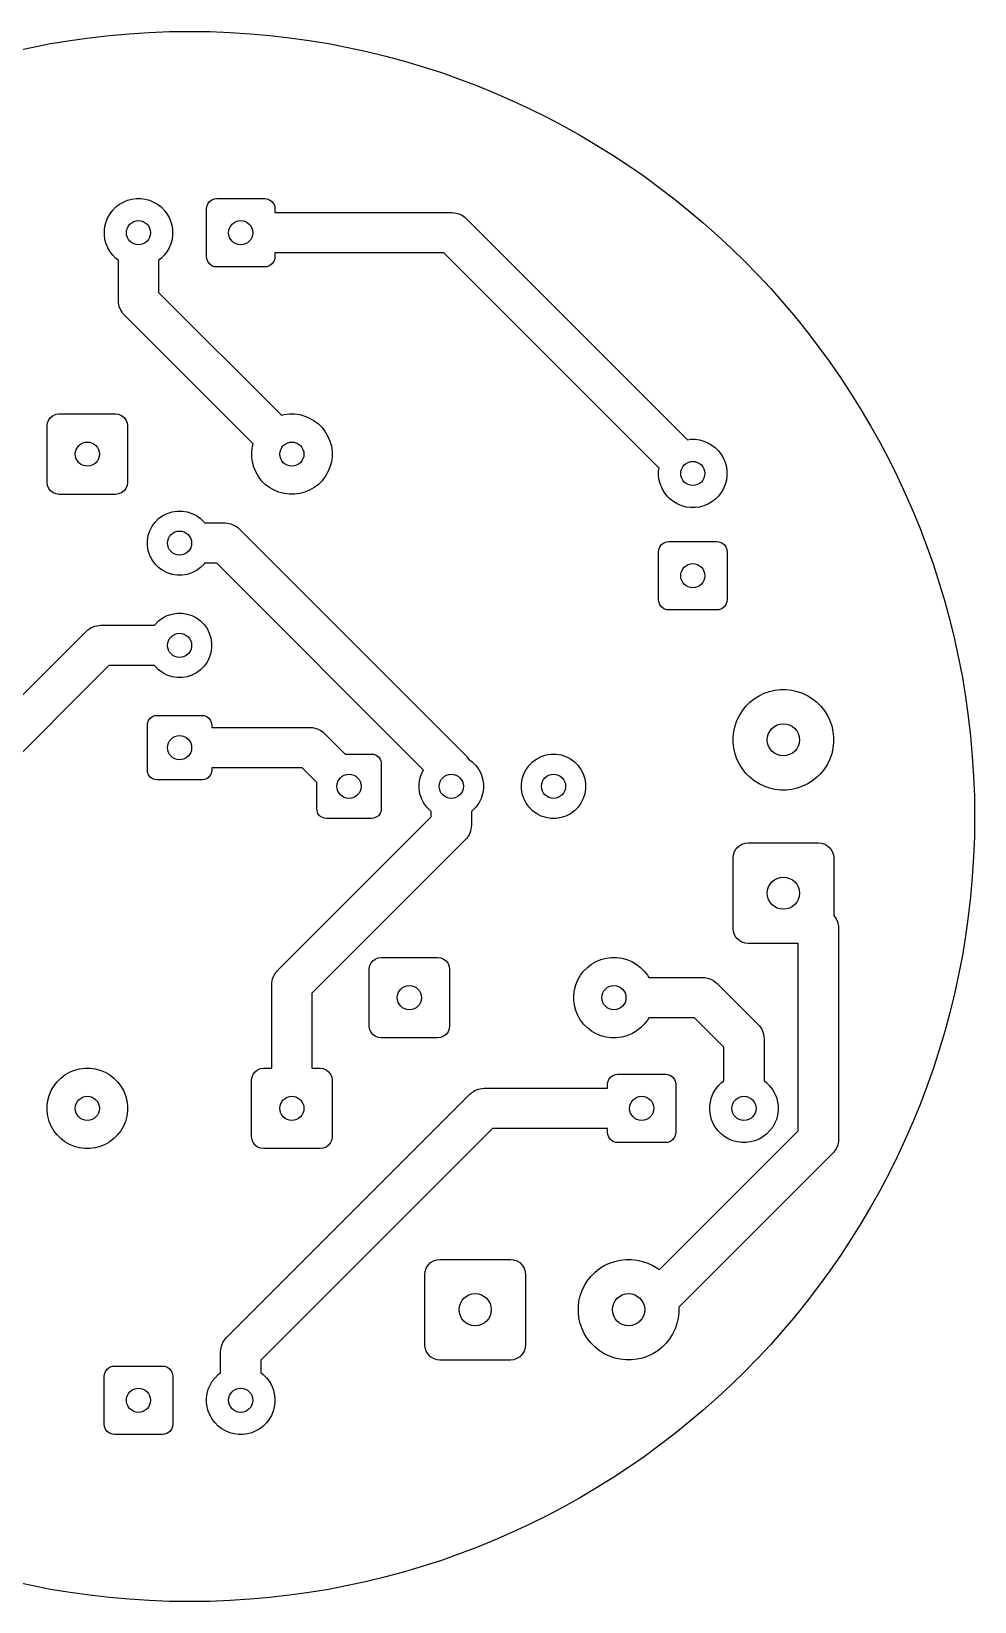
# Model space of a CAD drawing. Header units: millimetres. Extents: x -39 to 39, y -39 to 39.
# Drawn here: x -7.9 to 39, y -39 to 39 of the extents above; entities that cross this region are included whole.
import ezdxf

# ---------------------------------------------------------------- set-up
doc = ezdxf.new("R2010")
doc.units = ezdxf.units.MM
doc.layers.add('B.Cu', color=153, linetype='CONTINUOUS', true_color=0x4d7fc4)

msp = doc.modelspace()

# ---------------------------------------------------------------- linework, layer by layer
at = {"layer": 'B.Cu', "linetype": 'CONTINUOUS'}
for p, q in [((-3.484469, 30.413498), (-3.291891, 30.524684)), ((-3.291891, 30.524684), (-3.086447, 30.609781)), ((-3.086447, 30.609781), (-2.871654, 30.667335)), ((-2.871654, 30.667335), (-2.651185, 30.69636)), ((-2.651185, 30.69636), (-2.428815, 30.69636)), ((-2.428815, 30.69636), (-2.208346, 30.667335)), ((-2.208346, 30.667335), (-1.993553, 30.609781)), ((-1.993553, 30.609781), (-1.788109, 30.524684)), ((-1.788109, 30.524684), (-1.595531, 30.413498)), ((0.851655, 30.298408), (0.902384, 30.434417)), ((0.902384, 30.434417), (0.989376, 30.550624)), ((0.989376, 30.550624), (1.105583, 30.637616)), ((1.105583, 30.637616), (1.241592, 30.688345)), ((1.241592, 30.688345), (1.35, 30.7)), ((1.35, 30.7), (3.73, 30.7)), ((3.73, 30.7), (3.838408, 30.688345)), ((3.838408, 30.688345), (3.974417, 30.637616)), ((3.974417, 30.637616), (4.090624, 30.550624)), ((4.090624, 30.550624), (4.177616, 30.434417)), ((4.177616, 30.434417), (4.228345, 30.298408)), ((-4.149781, 29.546447), (-4.064684, 29.751891)), ((-4.064684, 29.751891), (-3.953498, 29.944469)), ((-3.953498, 29.944469), (-3.818128, 30.120888)), ((-3.818128, 30.120888), (-3.660888, 30.278128)), ((-3.660888, 30.278128), (-3.484469, 30.413498)), ((-1.595531, 30.413498), (-1.419112, 30.278128)), ((-1.419112, 30.278128), (-1.261872, 30.120888)), ((-1.261872, 30.120888), (-1.126502, 29.944469)), ((-1.126502, 29.944469), (-1.015316, 29.751891)), ((-1.015316, 29.751891), (-0.930219, 29.546447)), ((0.84, 30.19), (0.851655, 30.298408)), ((0.84, 27.81), (0.84, 30.19)), ((4.228345, 30.298408), (4.24, 30.19)), ((4.24, 30.19), (4.24, 30)), ((4.24, 30), (13.04, 30)), ((13.04, 30), (13.138017, 29.995185)), ((13.138017, 29.995185), (13.330285, 29.95694)), ((13.330285, 29.95694), (13.511397, 29.881921)), ((13.511397, 29.881921), (13.558012, 29.850774)), ((13.558012, 29.850774), (13.674394, 29.773011)), ((13.674394, 29.773011), (13.747107, 29.707107)), ((13.747107, 29.707107), (24.737742, 18.716472)), ((-4.23636, 29.111185), (-4.207335, 29.331654)), ((-4.23636, 28.888815), (-4.23636, 29.111185)), ((-4.207335, 28.668346), (-4.23636, 28.888815)), ((-4.207335, 29.331654), (-4.149781, 29.546447)), ((-0.930219, 29.546447), (-0.872665, 29.331654)), ((-0.872665, 29.331654), (-0.84364, 29.111185)), ((-0.84364, 28.888815), (-0.872665, 28.668346)), ((-0.84364, 29.111185), (-0.84364, 28.888815)), ((-4.149781, 28.453553), (-4.207335, 28.668346)), ((-4.064684, 28.248109), (-4.149781, 28.453553)), ((-3.953498, 28.055531), (-4.064684, 28.248109)), ((-1.015316, 28.248109), (-1.126502, 28.055531)), ((-0.930219, 28.453553), (-1.015316, 28.248109)), ((-0.872665, 28.668346), (-0.930219, 28.453553)), ((-3.818128, 27.879112), (-3.953498, 28.055531)), ((-3.660888, 27.721872), (-3.818128, 27.879112)), ((-3.54, 27.629113), (-3.660888, 27.721872)), ((-3.54, 25.62), (-3.54, 27.629113)), ((-1.419112, 27.721872), (-1.54, 27.629113)), ((-1.54, 27.629113), (-1.54, 26.034214)), ((-1.261872, 27.879112), (-1.419112, 27.721872)), ((-1.126502, 28.055531), (-1.261872, 27.879112)), ((0.851655, 27.701592), (0.84, 27.81)), ((0.902384, 27.565583), (0.851655, 27.701592)), ((0.989376, 27.449376), (0.902384, 27.565583)), ((1.105583, 27.362384), (0.989376, 27.449376)), ((1.241592, 27.311655), (1.105583, 27.362384)), ((1.35, 27.3), (1.241592, 27.311655)), ((3.838408, 27.311655), (3.73, 27.3)), ((3.974417, 27.362384), (3.838408, 27.311655)), ((4.090624, 27.449376), (3.974417, 27.362384)), ((4.177616, 27.565583), (4.090624, 27.449376)), ((4.228345, 27.701592), (4.177616, 27.565583)), ((4.24, 27.81), (4.228345, 27.701592)), ((12.625786, 28), (4.24, 28)), ((4.24, 28), (4.24, 27.81)), ((23.323528, 17.302258), (12.625786, 28)), ((3.73, 27.3), (1.35, 27.3)), ((-1.54, 26.034214), (4.565858, 19.928356)), ((-3.535185, 25.521983), (-3.54, 25.62)), ((-3.49694, 25.329715), (-3.535185, 25.521983)), ((-3.421921, 25.148603), (-3.49694, 25.329715)), ((-3.390774, 25.101988), (-3.421921, 25.148603)), ((-3.313011, 24.985606), (-3.390774, 25.101988)), ((-3.247107, 24.912893), (-3.313011, 24.985606)), ((3.151644, 18.514142), (-3.247107, 24.912893)), ((-7.08, 19.4), (-7.059555, 19.555291)), ((-7.059555, 19.555291), (-6.999615, 19.7)), ((-6.999615, 19.7), (-6.904264, 19.824264)), ((-6.904264, 19.824264), (-6.78, 19.919615)), ((-6.78, 19.919615), (-6.635291, 19.979555)), ((-6.635291, 19.979555), (-6.48, 20)), ((-6.48, 20), (-3.68, 20)), ((-3.68, 20), (-3.524709, 19.979555)), ((-3.524709, 19.979555), (-3.38, 19.919615)), ((-3.38, 19.919615), (-3.255736, 19.824264)), ((-3.255736, 19.824264), (-3.160385, 19.7)), ((-3.160385, 19.7), (-3.100445, 19.555291)), ((-3.100445, 19.555291), (-3.08, 19.4)), ((4.565858, 19.928356), (4.689819, 19.961571)), ((4.689819, 19.961571), (4.949194, 19.995718)), ((4.949194, 19.995718), (5.210806, 19.995718)), ((5.210806, 19.995718), (5.470181, 19.961571)), ((5.470181, 19.961571), (5.722879, 19.89386)), ((5.722879, 19.89386), (5.964577, 19.793745)), ((5.964577, 19.793745), (6.19114, 19.662939)), ((6.19114, 19.662939), (6.398692, 19.50368)), ((6.398692, 19.50368), (6.58368, 19.318692)), ((-7.08, 16.6), (-7.08, 19.4)), ((-3.08, 19.4), (-3.08, 16.6)), ((6.58368, 19.318692), (6.742939, 19.11114)), ((6.742939, 19.11114), (6.873745, 18.884577)), ((6.873745, 18.884577), (6.97386, 18.642879)), ((24.737742, 18.716472), (24.888815, 18.73636)), ((24.888815, 18.73636), (25.111185, 18.73636)), ((25.111185, 18.73636), (25.331654, 18.707335)), ((3.084282, 18.130806), (3.118429, 18.390181)), ((3.084282, 17.869194), (3.084282, 18.130806)), ((3.118429, 18.390181), (3.151644, 18.514142)), ((6.97386, 18.642879), (7.041571, 18.390181)), ((7.041571, 18.390181), (7.075718, 18.130806)), ((7.075718, 18.130806), (7.075718, 17.869194)), ((25.331654, 18.707335), (25.546447, 18.649781)), ((25.546447, 18.649781), (25.751891, 18.564684)), ((25.751891, 18.564684), (25.944469, 18.453498)), ((25.944469, 18.453498), (26.120888, 18.318128)), ((26.120888, 18.318128), (26.278128, 18.160888)), ((26.278128, 18.160888), (26.413498, 17.984469)), ((26.413498, 17.984469), (26.524684, 17.791891)), ((3.118429, 17.609819), (3.084282, 17.869194)), ((3.18614, 17.357121), (3.118429, 17.609819)), ((3.286255, 17.115423), (3.18614, 17.357121)), ((6.97386, 17.357121), (6.873745, 17.115423)), ((7.041571, 17.609819), (6.97386, 17.357121)), ((7.075718, 17.869194), (7.041571, 17.609819)), ((23.30364, 17.151185), (23.323528, 17.302258)), ((26.524684, 17.791891), (26.609781, 17.586447)), ((26.609781, 17.586447), (26.667335, 17.371654)), ((26.667335, 17.371654), (26.69636, 17.151185)), ((-7.059555, 16.444709), (-7.08, 16.6)), ((-6.999615, 16.3), (-7.059555, 16.444709)), ((-3.100445, 16.444709), (-3.160385, 16.3)), ((-3.08, 16.6), (-3.100445, 16.444709)), ((3.417061, 16.88886), (3.286255, 17.115423)), ((3.57632, 16.681308), (3.417061, 16.88886)), ((3.761308, 16.49632), (3.57632, 16.681308)), ((3.96886, 16.337061), (3.761308, 16.49632)), ((6.398692, 16.49632), (6.19114, 16.337061)), ((6.58368, 16.681308), (6.398692, 16.49632)), ((6.742939, 16.88886), (6.58368, 16.681308)), ((6.873745, 17.115423), (6.742939, 16.88886)), ((23.30364, 16.928815), (23.30364, 17.151185)), ((23.332665, 16.708346), (23.30364, 16.928815)), ((23.390219, 16.493553), (23.332665, 16.708346)), ((23.475316, 16.288109), (23.390219, 16.493553)), ((26.609781, 16.493553), (26.524684, 16.288109)), ((26.667335, 16.708346), (26.609781, 16.493553)), ((26.69636, 16.928815), (26.667335, 16.708346)), ((26.69636, 17.151185), (26.69636, 16.928815)), ((-6.904264, 16.175736), (-6.999615, 16.3)), ((-6.78, 16.080385), (-6.904264, 16.175736)), ((-6.635291, 16.020445), (-6.78, 16.080385)), ((-6.48, 16), (-6.635291, 16.020445)), ((-3.68, 16), (-6.48, 16)), ((-3.524709, 16.020445), (-3.68, 16)), ((-3.38, 16.080385), (-3.524709, 16.020445)), ((-3.255736, 16.175736), (-3.38, 16.080385)), ((-3.160385, 16.3), (-3.255736, 16.175736)), ((4.195423, 16.206255), (3.96886, 16.337061)), ((4.437121, 16.10614), (4.195423, 16.206255)), ((4.689819, 16.038429), (4.437121, 16.10614)), ((4.949194, 16.004282), (4.689819, 16.038429)), ((5.210806, 16.004282), (4.949194, 16.004282)), ((5.470181, 16.038429), (5.210806, 16.004282)), ((5.722879, 16.10614), (5.470181, 16.038429)), ((5.964577, 16.206255), (5.722879, 16.10614)), ((6.19114, 16.337061), (5.964577, 16.206255)), ((23.586502, 16.095531), (23.475316, 16.288109)), ((23.721872, 15.919112), (23.586502, 16.095531)), ((23.879112, 15.761872), (23.721872, 15.919112)), ((24.055531, 15.626502), (23.879112, 15.761872)), ((24.248109, 15.515316), (24.055531, 15.626502)), ((25.944469, 15.626502), (25.751891, 15.515316)), ((26.120888, 15.761872), (25.944469, 15.626502)), ((26.278128, 15.919112), (26.120888, 15.761872)), ((26.413498, 16.095531), (26.278128, 15.919112)), ((26.524684, 16.288109), (26.413498, 16.095531)), ((-1.539117, 14.79665), (-1.335998, 14.944224)), ((-1.335998, 14.944224), (-1.112293, 15.058207)), ((-1.112293, 15.058207), (-0.873513, 15.135792)), ((-0.873513, 15.135792), (-0.625535, 15.175068)), ((-0.625535, 15.175068), (-0.374465, 15.175068)), ((-0.374465, 15.175068), (-0.126487, 15.135792)), ((-0.126487, 15.135792), (0.112293, 15.058207)), ((0.112293, 15.058207), (0.335998, 14.944224)), ((0.335998, 14.944224), (0.539117, 14.79665)), ((24.453553, 15.430219), (24.248109, 15.515316)), ((24.668346, 15.372665), (24.453553, 15.430219)), ((24.888815, 15.34364), (24.668346, 15.372665)), ((25.111185, 15.34364), (24.888815, 15.34364)), ((25.331654, 15.372665), (25.111185, 15.34364)), ((25.546447, 15.430219), (25.331654, 15.372665)), ((25.751891, 15.515316), (25.546447, 15.430219)), ((-2.055792, 13.953513), (-1.978207, 14.192293)), ((-1.978207, 14.192293), (-1.864224, 14.415998)), ((-1.864224, 14.415998), (-1.71665, 14.619117)), ((-1.71665, 14.619117), (-1.539117, 14.79665)), ((0.539117, 14.79665), (0.71665, 14.619117)), ((0.71665, 14.619117), (0.74507, 14.58)), ((0.74507, 14.58), (1.762741, 14.58)), ((1.762741, 14.58), (1.860758, 14.575185)), ((1.860758, 14.575185), (2.053026, 14.53694)), ((2.053026, 14.53694), (2.234138, 14.461921)), ((2.234138, 14.461921), (2.280753, 14.430774)), ((2.280753, 14.430774), (2.397135, 14.353011)), ((2.397135, 14.353011), (2.469848, 14.287107)), ((2.469848, 14.287107), (13.707107, 3.049848)), ((-2.095068, 13.705535), (-2.055792, 13.953513)), ((-2.095068, 13.454465), (-2.095068, 13.705535)), ((-2.055792, 13.206487), (-2.095068, 13.454465)), ((23.311655, 13.258408), (23.362384, 13.394417)), ((23.362384, 13.394417), (23.449376, 13.510624)), ((23.449376, 13.510624), (23.565583, 13.597616)), ((23.565583, 13.597616), (23.701592, 13.648345)), ((23.701592, 13.648345), (23.81, 13.66)), ((23.81, 13.66), (26.19, 13.66)), ((26.19, 13.66), (26.298408, 13.648345)), ((26.298408, 13.648345), (26.434417, 13.597616)), ((26.434417, 13.597616), (26.550624, 13.510624)), ((26.550624, 13.510624), (26.637616, 13.394417)), ((26.637616, 13.394417), (26.688345, 13.258408)), ((-1.978207, 12.967707), (-2.055792, 13.206487)), ((-1.864224, 12.744002), (-1.978207, 12.967707)), ((-1.71665, 12.540883), (-1.864224, 12.744002)), ((-1.539117, 12.36335), (-1.71665, 12.540883)), ((0.71665, 12.540883), (0.539117, 12.36335)), ((0.74507, 12.58), (0.71665, 12.540883)), ((1.348527, 12.58), (0.74507, 12.58)), ((11.621178, 2.307349), (1.348527, 12.58)), ((23.3, 13.15), (23.311655, 13.258408)), ((23.3, 10.77), (23.3, 13.15)), ((26.688345, 13.258408), (26.7, 13.15)), ((26.7, 13.15), (26.7, 10.77)), ((-1.335998, 12.215776), (-1.539117, 12.36335)), ((-1.112293, 12.101793), (-1.335998, 12.215776)), ((-0.873513, 12.024208), (-1.112293, 12.101793)), ((-0.625535, 11.984932), (-0.873513, 12.024208)), ((-0.374465, 11.984932), (-0.625535, 11.984932)), ((-0.126487, 12.024208), (-0.374465, 11.984932)), ((0.112293, 12.101793), (-0.126487, 12.024208)), ((0.335998, 12.215776), (0.112293, 12.101793)), ((0.539117, 12.36335), (0.335998, 12.215776)), ((23.311655, 10.661592), (23.3, 10.77)), ((23.362384, 10.525583), (23.311655, 10.661592)), ((23.449376, 10.409376), (23.362384, 10.525583)), ((23.565583, 10.322384), (23.449376, 10.409376)), ((23.701592, 10.271655), (23.565583, 10.322384)), ((23.81, 10.26), (23.701592, 10.271655)), ((26.19, 10.26), (23.81, 10.26)), ((26.298408, 10.271655), (26.19, 10.26)), ((26.434417, 10.322384), (26.298408, 10.271655)), ((26.550624, 10.409376), (26.434417, 10.322384)), ((26.637616, 10.525583), (26.550624, 10.409376)), ((26.688345, 10.661592), (26.637616, 10.525583)), ((26.7, 10.77), (26.688345, 10.661592)), ((-4.960125, 9.335998), (-4.891397, 9.381921)), ((-4.891397, 9.381921), (-4.710285, 9.45694)), ((-4.710285, 9.45694), (-4.518017, 9.495185)), ((-4.518017, 9.495185), (-4.42, 9.5)), ((-4.42, 9.5), (-1.74507, 9.5)), ((-1.74507, 9.5), (-1.71665, 9.539117)), ((-1.71665, 9.539117), (-1.539117, 9.71665)), ((-1.539117, 9.71665), (-1.335998, 9.864224)), ((-1.335998, 9.864224), (-1.112293, 9.978207)), ((-1.112293, 9.978207), (-0.873513, 10.055792)), ((-0.873513, 10.055792), (-0.625535, 10.095068)), ((-0.625535, 10.095068), (-0.374465, 10.095068)), ((-0.374465, 10.095068), (-0.126487, 10.055792)), ((-0.126487, 10.055792), (0.112293, 9.978207)), ((0.112293, 9.978207), (0.335998, 9.864224)), ((0.335998, 9.864224), (0.539117, 9.71665)), ((0.539117, 9.71665), (0.71665, 9.539117)), ((0.71665, 9.539117), (0.864224, 9.335998)), ((-11.92, 2.414214), (-5.127107, 9.207107)), ((-5.127107, 9.207107), (-5.054394, 9.27301)), ((-5.054394, 9.27301), (-4.960125, 9.335998)), ((0.864224, 9.335998), (0.978207, 9.112293)), ((0.978207, 9.112293), (1.055792, 8.873513)), ((1.055792, 8.873513), (1.095068, 8.625535)), ((1.095068, 8.625535), (1.095068, 8.374465)), ((0.978207, 7.887707), (0.864224, 7.664002)), ((1.055792, 8.126487), (0.978207, 7.887707)), ((1.095068, 8.374465), (1.055792, 8.126487)), ((-4.005786, 7.5), (-10.991645, 0.514142)), ((-1.74507, 7.5), (-4.005786, 7.5)), ((-1.71665, 7.460883), (-1.74507, 7.5)), ((-1.539117, 7.28335), (-1.71665, 7.460883)), ((-1.335998, 7.135776), (-1.539117, 7.28335)), ((-1.112293, 7.021793), (-1.335998, 7.135776)), ((-0.873513, 6.944208), (-1.112293, 7.021793)), ((0.112293, 7.021793), (-0.126487, 6.944208)), ((0.335998, 7.135776), (0.112293, 7.021793)), ((0.539117, 7.28335), (0.335998, 7.135776)), ((0.71665, 7.460883), (0.539117, 7.28335)), ((0.864224, 7.664002), (0.71665, 7.460883)), ((-0.625535, 6.904932), (-0.873513, 6.944208)), ((-0.374465, 6.904932), (-0.625535, 6.904932)), ((-0.126487, 6.944208), (-0.374465, 6.904932)), ((28.807911, 6.212293), (29.081234, 6.274678)), ((29.081234, 6.274678), (29.359824, 6.306067)), ((29.359824, 6.306067), (29.640176, 6.306067)), ((29.640176, 6.306067), (29.918766, 6.274678)), ((29.918766, 6.274678), (30.192089, 6.212293)), ((27.461098, 5.256678), (27.635895, 5.475866)), ((27.635895, 5.475866), (27.834134, 5.674105)), ((27.834134, 5.674105), (28.053322, 5.848902)), ((28.053322, 5.848902), (28.290703, 5.998059)), ((28.290703, 5.998059), (28.543291, 6.119699)), ((28.543291, 6.119699), (28.807911, 6.212293)), ((30.192089, 6.212293), (30.456709, 6.119699)), ((30.456709, 6.119699), (30.709297, 5.998059)), ((30.709297, 5.998059), (30.946678, 5.848902)), ((30.946678, 5.848902), (31.165866, 5.674105)), ((31.165866, 5.674105), (31.364105, 5.475866)), ((31.364105, 5.475866), (31.538902, 5.256678)), ((-2.08903, 4.642031), (-2.041286, 4.77004)), ((-2.041286, 4.77004), (-1.959411, 4.879411)), ((-1.959411, 4.879411), (-1.85004, 4.961286)), ((-1.85004, 4.961286), (-1.722031, 5.00903)), ((-1.722031, 5.00903), (-1.62, 5.02)), ((-1.62, 5.02), (0.62, 5.02)), ((0.62, 5.02), (0.722031, 5.00903)), ((0.722031, 5.00903), (0.85004, 4.961286)), ((0.85004, 4.961286), (0.959411, 4.879411)), ((0.959411, 4.879411), (1.041286, 4.77004)), ((1.041286, 4.77004), (1.08903, 4.642031)), ((27.097707, 4.502089), (27.190301, 4.766709)), ((27.190301, 4.766709), (27.311941, 5.019297)), ((27.311941, 5.019297), (27.461098, 5.256678)), ((31.538902, 5.256678), (31.688059, 5.019297)), ((31.688059, 5.019297), (31.809699, 4.766709)), ((31.809699, 4.766709), (31.902293, 4.502089)), ((-2.1, 4.54), (-2.08903, 4.642031)), ((-2.1, 2.3), (-2.1, 4.54)), ((1.08903, 4.642031), (1.1, 4.54)), ((1.1, 4.54), (1.1, 4.42)), ((1.1, 4.42), (6, 4.42)), ((6, 4.42), (6.098017, 4.415185)), ((6.098017, 4.415185), (6.290285, 4.37694)), ((6.290285, 4.37694), (6.471397, 4.301921)), ((6.471397, 4.301921), (6.518012, 4.270774)), ((6.518012, 4.270774), (6.634394, 4.193011)), ((6.634394, 4.193011), (6.707107, 4.127107)), ((6.707107, 4.127107), (7.734214, 3.1)), ((27.003933, 3.950176), (27.035322, 4.228766)), ((27.003933, 3.669824), (27.003933, 3.950176)), ((27.035322, 4.228766), (27.097707, 4.502089)), ((31.902293, 4.502089), (31.964678, 4.228766)), ((31.964678, 4.228766), (31.996067, 3.950176)), ((31.996067, 3.950176), (31.996067, 3.669824)), ((27.035322, 3.391234), (27.003933, 3.669824)), ((27.097707, 3.117911), (27.035322, 3.391234)), ((31.964678, 3.391234), (31.902293, 3.117911)), ((31.996067, 3.669824), (31.964678, 3.391234)), ((5.585786, 2.42), (1.1, 2.42)), ((1.1, 2.42), (1.1, 2.3)), ((6.32, 1.685786), (5.585786, 2.42)), ((7.734214, 3.1), (9.04, 3.1)), ((9.04, 3.1), (9.142031, 3.08903)), ((9.142031, 3.08903), (9.27004, 3.041286)), ((9.27004, 3.041286), (9.379411, 2.959411)), ((9.379411, 2.959411), (9.461286, 2.85004)), ((9.461286, 2.85004), (9.50903, 2.722031)), ((9.50903, 2.722031), (9.52, 2.62)), ((9.52, 2.62), (9.52, 0.38)), ((13.707107, 3.049848), (13.77301, 2.977135)), ((13.77301, 2.977135), (13.792074, 2.948603)), ((13.792074, 2.948603), (13.860206, 2.846636)), ((13.860206, 2.846636), (14.039117, 2.71665)), ((14.039117, 2.71665), (14.21665, 2.539117)), ((14.21665, 2.539117), (14.364224, 2.335998)), ((16.715776, 2.335998), (16.86335, 2.539117)), ((16.86335, 2.539117), (17.040883, 2.71665)), ((17.040883, 2.71665), (17.244002, 2.864224)), ((17.244002, 2.864224), (17.467707, 2.978207)), ((17.467707, 2.978207), (17.706487, 3.055792)), ((17.706487, 3.055792), (17.954465, 3.095068)), ((17.954465, 3.095068), (18.205535, 3.095068)), ((18.205535, 3.095068), (18.453513, 3.055792)), ((18.453513, 3.055792), (18.692293, 2.978207)), ((18.692293, 2.978207), (18.915998, 2.864224)), ((18.915998, 2.864224), (19.119117, 2.71665)), ((19.119117, 2.71665), (19.29665, 2.539117)), ((19.29665, 2.539117), (19.444224, 2.335998)), ((27.190301, 2.853291), (27.097707, 3.117911)), ((27.311941, 2.600703), (27.190301, 2.853291)), ((27.461098, 2.363322), (27.311941, 2.600703)), ((27.635895, 2.144134), (27.461098, 2.363322)), ((31.538902, 2.363322), (31.364105, 2.144134)), ((31.688059, 2.600703), (31.538902, 2.363322)), ((31.809699, 2.853291), (31.688059, 2.600703)), ((31.902293, 3.117911), (31.809699, 2.853291)), ((-2.08903, 2.197969), (-2.1, 2.3)), ((-2.041286, 2.06996), (-2.08903, 2.197969)), ((-1.959411, 1.960589), (-2.041286, 2.06996)), ((-1.85004, 1.878714), (-1.959411, 1.960589)), ((-1.722031, 1.83097), (-1.85004, 1.878714)), ((-1.62, 1.82), (-1.722031, 1.83097)), ((0.62, 1.82), (-1.62, 1.82)), ((0.722031, 1.83097), (0.62, 1.82)), ((0.85004, 1.878714), (0.722031, 1.83097)), ((0.959411, 1.960589), (0.85004, 1.878714)), ((1.041286, 2.06996), (0.959411, 1.960589)), ((1.08903, 2.197969), (1.041286, 2.06996)), ((1.1, 2.3), (1.08903, 2.197969)), ((6.32, 0.38), (6.32, 1.685786)), ((11.404932, 1.625535), (11.444208, 1.873513)), ((11.404932, 1.374465), (11.404932, 1.625535)), ((11.444208, 1.873513), (11.521793, 2.112293)), ((11.521793, 2.112293), (11.621178, 2.307349)), ((14.364224, 2.335998), (14.478207, 2.112293)), ((14.478207, 2.112293), (14.555792, 1.873513)), ((14.555792, 1.873513), (14.595068, 1.625535)), ((14.595068, 1.625535), (14.595068, 1.374465)), ((16.484932, 1.625535), (16.524208, 1.873513)), ((16.484932, 1.374465), (16.484932, 1.625535)), ((16.524208, 1.873513), (16.601793, 2.112293)), ((16.601793, 2.112293), (16.715776, 2.335998)), ((19.444224, 2.335998), (19.558207, 2.112293)), ((19.558207, 2.112293), (19.635792, 1.873513)), ((19.635792, 1.873513), (19.675068, 1.625535)), ((19.675068, 1.625535), (19.675068, 1.374465)), ((27.834134, 1.945895), (27.635895, 2.144134)), ((28.053322, 1.771098), (27.834134, 1.945895)), ((28.290703, 1.621941), (28.053322, 1.771098)), ((28.543291, 1.500301), (28.290703, 1.621941)), ((30.709297, 1.621941), (30.456709, 1.500301)), ((30.946678, 1.771098), (30.709297, 1.621941)), ((31.165866, 1.945895), (30.946678, 1.771098)), ((31.364105, 2.144134), (31.165866, 1.945895)), ((11.444208, 1.126487), (11.404932, 1.374465)), ((11.521793, 0.887707), (11.444208, 1.126487)), ((11.635776, 0.664002), (11.521793, 0.887707)), ((14.478207, 0.887707), (14.364224, 0.664002)), ((14.555792, 1.126487), (14.478207, 0.887707)), ((14.595068, 1.374465), (14.555792, 1.126487)), ((16.524208, 1.126487), (16.484932, 1.374465)), ((16.601793, 0.887707), (16.524208, 1.126487)), ((16.715776, 0.664002), (16.601793, 0.887707)), ((19.558207, 0.887707), (19.444224, 0.664002)), ((19.635792, 1.126487), (19.558207, 0.887707)), ((19.675068, 1.374465), (19.635792, 1.126487)), ((28.807911, 1.407707), (28.543291, 1.500301)), ((29.081234, 1.345322), (28.807911, 1.407707)), ((29.359824, 1.313933), (29.081234, 1.345322)), ((29.640176, 1.313933), (29.359824, 1.313933)), ((29.918766, 1.345322), (29.640176, 1.313933)), ((30.192089, 1.407707), (29.918766, 1.345322)), ((30.456709, 1.500301), (30.192089, 1.407707)), ((6.33097, 0.277969), (6.32, 0.38)), ((6.378714, 0.14996), (6.33097, 0.277969)), ((6.460589, 0.040589), (6.378714, 0.14996)), ((6.56996, -0.041286), (6.460589, 0.040589)), ((9.379411, 0.040589), (9.27004, -0.041286)), ((9.461286, 0.14996), (9.379411, 0.040589)), ((9.50903, 0.277969), (9.461286, 0.14996)), ((9.52, 0.38), (9.50903, 0.277969)), ((11.78335, 0.460883), (11.635776, 0.664002)), ((11.960883, 0.28335), (11.78335, 0.460883)), ((12, 0.25493), (11.960883, 0.28335)), ((12, -0.021508), (12, 0.25493)), ((14.039117, 0.28335), (14, 0.25493)), ((14, 0.25493), (14, -0.435722)), ((14.21665, 0.460883), (14.039117, 0.28335)), ((14.364224, 0.664002), (14.21665, 0.460883)), ((16.86335, 0.460883), (16.715776, 0.664002)), ((17.040883, 0.28335), (16.86335, 0.460883)), ((17.244002, 0.135776), (17.040883, 0.28335)), ((17.467707, 0.021793), (17.244002, 0.135776)), ((17.706487, -0.055792), (17.467707, 0.021793)), ((18.692293, 0.021793), (18.453513, -0.055792)), ((18.915998, 0.135776), (18.692293, 0.021793)), ((19.119117, 0.28335), (18.915998, 0.135776)), ((19.29665, 0.460883), (19.119117, 0.28335)), ((19.444224, 0.664002), (19.29665, 0.460883)), ((4.372893, -7.648615), (12, -0.021508)), ((6.697969, -0.08903), (6.56996, -0.041286)), ((6.8, -0.1), (6.697969, -0.08903)), ((9.04, -0.1), (6.8, -0.1)), ((9.142031, -0.08903), (9.04, -0.1)), ((9.27004, -0.041286), (9.142031, -0.08903)), ((13.95694, -0.726007), (13.881921, -0.907119)), ((13.975163, -0.634393), (13.95694, -0.726007)), ((13.995185, -0.533739), (13.975163, -0.634393)), ((14, -0.435722), (13.995185, -0.533739)), ((17.954465, -0.095068), (17.706487, -0.055792)), ((18.205535, -0.095068), (17.954465, -0.095068)), ((18.453513, -0.055792), (18.205535, -0.095068)), ((13.707106, -1.142829), (6.08, -8.769935)), ((13.77301, -1.070116), (13.707106, -1.142829)), ((13.881921, -0.907119), (13.77301, -1.070116)), ((27.161688, -1.594823), (27.284823, -1.471688)), ((27.284823, -1.471688), (27.433036, -1.380269)), ((27.433036, -1.380269), (27.598337, -1.325495)), ((27.598337, -1.325495), (27.75, -1.31)), ((27.75, -1.31), (31.25, -1.31)), ((31.25, -1.31), (31.401663, -1.325495)), ((31.401663, -1.325495), (31.566964, -1.380269)), ((31.566964, -1.380269), (31.715177, -1.471688)), ((31.715177, -1.471688), (31.838312, -1.594823)), ((27, -2.06), (27.015495, -1.908337)), ((27, -5.56), (27, -2.06)), ((27.015495, -1.908337), (27.070269, -1.743036)), ((27.070269, -1.743036), (27.161688, -1.594823)), ((31.838312, -1.594823), (31.929731, -1.743036)), ((31.929731, -1.743036), (31.984505, -1.908337)), ((31.984505, -1.908337), (32, -2.06)), ((32, -2.06), (32, -4.901251)), ((32, -4.901251), (32.013011, -4.915607)), ((32.013011, -4.915607), (32.121922, -5.078604)), ((32.121922, -5.078604), (32.196941, -5.259716)), ((32.196941, -5.259716), (32.209326, -5.321983)), ((32.209326, -5.321983), (32.235185, -5.451983)), ((32.235185, -5.451983), (32.24, -5.55)), ((27.015495, -5.711663), (27, -5.56)), ((27.070269, -5.876964), (27.015495, -5.711663)), ((27.161688, -6.025177), (27.070269, -5.876964)), ((27.284823, -6.148312), (27.161688, -6.025177)), ((27.433036, -6.239731), (27.284823, -6.148312)), ((27.598337, -6.294505), (27.433036, -6.239731)), ((32.24, -5.55), (32.24, -16.032591)), ((9.364709, -7.020445), (9.52, -7)), ((9.52, -7), (12.32, -7)), ((12.32, -7), (12.475291, -7.020445)), ((20.689819, -7.038429), (20.949194, -7.004282)), ((20.949194, -7.004282), (21.210806, -7.004282)), ((21.210806, -7.004282), (21.470181, -7.038429)), ((27.75, -6.31), (27.598337, -6.294505)), ((30.24, -6.31), (27.75, -6.31)), ((30.24, -15.618377), (30.24, -6.31)), ((4.24573, -7.81301), (4.306989, -7.721328)), ((4.306989, -7.721328), (4.372893, -7.648615)), ((8.92, -7.6), (8.940445, -7.444709)), ((8.92, -10.4), (8.92, -7.6)), ((8.940445, -7.444709), (9.000385, -7.3)), ((9.000385, -7.3), (9.095736, -7.175736)), ((9.095736, -7.175736), (9.22, -7.080385)), ((9.22, -7.080385), (9.364709, -7.020445)), ((12.475291, -7.020445), (12.62, -7.080385)), ((12.62, -7.080385), (12.744264, -7.175736)), ((12.744264, -7.175736), (12.839615, -7.3)), ((12.839615, -7.3), (12.899555, -7.444709)), ((12.899555, -7.444709), (12.92, -7.6)), ((12.92, -7.6), (12.92, -10.4)), ((19.417061, -7.88886), (19.57632, -7.681308)), ((19.57632, -7.681308), (19.761308, -7.49632)), ((19.761308, -7.49632), (19.96886, -7.337061)), ((19.96886, -7.337061), (20.195423, -7.206255)), ((20.195423, -7.206255), (20.437121, -7.10614)), ((20.437121, -7.10614), (20.689819, -7.038429)), ((21.470181, -7.038429), (21.722879, -7.10614)), ((21.722879, -7.10614), (21.964577, -7.206255)), ((21.964577, -7.206255), (22.19114, -7.337061)), ((22.19114, -7.337061), (22.398692, -7.49632)), ((22.398692, -7.49632), (22.58368, -7.681308)), ((22.58368, -7.681308), (22.742939, -7.88886)), ((4.08, -8.355722), (4.084815, -8.257705)), ((4.08, -12.5), (4.08, -8.355722)), ((4.084815, -8.257705), (4.12306, -8.065437)), ((4.12306, -8.065437), (4.198079, -7.884325)), ((4.198079, -7.884325), (4.24573, -7.81301)), ((19.118429, -8.609819), (19.18614, -8.357121)), ((19.18614, -8.357121), (19.286255, -8.115423)), ((19.286255, -8.115423), (19.417061, -7.88886)), ((22.742939, -7.88886), (22.807106, -8)), ((22.807106, -8), (25.5, -8)), ((25.5, -8), (25.598017, -8.004815)), ((25.598017, -8.004815), (25.790285, -8.04306)), ((25.790285, -8.04306), (25.971397, -8.118079)), ((25.971397, -8.118079), (26.018012, -8.149226)), ((26.018012, -8.149226), (26.134394, -8.226989)), ((26.134394, -8.226989), (26.207107, -8.292893)), ((26.207107, -8.292893), (28.247107, -10.332893)), ((6.08, -8.769935), (6.08, -12.5)), ((19.084282, -8.869194), (19.118429, -8.609819)), ((19.084282, -9.130806), (19.084282, -8.869194)), ((19.118429, -9.390181), (19.084282, -9.130806)), ((19.18614, -9.642879), (19.118429, -9.390181)), ((19.286255, -9.884577), (19.18614, -9.642879)), ((19.417061, -10.11114), (19.286255, -9.884577)), ((19.57632, -10.318692), (19.417061, -10.11114)), ((22.742939, -10.11114), (22.58368, -10.318692)), ((22.807106, -10), (22.742939, -10.11114)), ((25.085786, -10), (22.807106, -10)), ((26.54, -11.454214), (25.085786, -10)), ((8.940445, -10.555291), (8.92, -10.4)), ((9.000385, -10.7), (8.940445, -10.555291)), ((9.095736, -10.824264), (9.000385, -10.7)), ((9.22, -10.919615), (9.095736, -10.824264)), ((9.364709, -10.979555), (9.22, -10.919615)), ((12.62, -10.919615), (12.475291, -10.979555)), ((12.744264, -10.824264), (12.62, -10.919615)), ((12.839615, -10.7), (12.744264, -10.824264)), ((12.899555, -10.555291), (12.839615, -10.7)), ((12.92, -10.4), (12.899555, -10.555291)), ((19.761308, -10.50368), (19.57632, -10.318692)), ((19.96886, -10.662939), (19.761308, -10.50368)), ((20.195423, -10.793745), (19.96886, -10.662939)), ((20.437121, -10.89386), (20.195423, -10.793745)), ((20.689819, -10.961571), (20.437121, -10.89386)), ((21.722879, -10.89386), (21.470181, -10.961571)), ((21.964577, -10.793745), (21.722879, -10.89386)), ((22.19114, -10.662939), (21.964577, -10.793745)), ((22.398692, -10.50368), (22.19114, -10.662939)), ((22.58368, -10.318692), (22.398692, -10.50368)), ((28.247107, -10.332893), (28.313011, -10.405607)), ((28.313011, -10.405607), (28.378297, -10.503316)), ((28.378297, -10.503316), (28.421921, -10.568603)), ((28.421921, -10.568603), (28.421921, -10.568604)), ((28.421921, -10.568604), (28.496941, -10.749716)), ((28.496941, -10.749716), (28.511769, -10.824264)), ((28.511769, -10.824264), (28.535185, -10.941983)), ((9.52, -11), (9.364709, -10.979555)), ((12.32, -11), (9.52, -11)), ((12.475291, -10.979555), (12.32, -11)), ((20.949194, -10.995718), (20.689819, -10.961571)), ((21.210806, -10.995718), (20.949194, -10.995718)), ((21.470181, -10.961571), (21.210806, -10.995718)), ((26.54, -13.129112), (26.54, -11.454214)), ((28.535185, -10.941983), (28.54, -11.04)), ((28.54, -11.04), (28.54, -13.129112)), ((-6.742939, -13.38886), (-6.58368, -13.181308)), ((-6.58368, -13.181308), (-6.398692, -12.99632)), ((-6.398692, -12.99632), (-6.19114, -12.837061)), ((-6.19114, -12.837061), (-5.964577, -12.706255)), ((-5.964577, -12.706255), (-5.722879, -12.60614)), ((-5.722879, -12.60614), (-5.470181, -12.538429)), ((-5.470181, -12.538429), (-5.210806, -12.504282)), ((-5.210806, -12.504282), (-4.949194, -12.504282)), ((-4.949194, -12.504282), (-4.689819, -12.538429)), ((-4.689819, -12.538429), (-4.437121, -12.60614)), ((-4.437121, -12.60614), (-4.195423, -12.706255)), ((-4.195423, -12.706255), (-3.96886, -12.837061)), ((-3.96886, -12.837061), (-3.761308, -12.99632)), ((-3.761308, -12.99632), (-3.57632, -13.181308)), ((-3.57632, -13.181308), (-3.417061, -13.38886)), ((3.08, -13.1), (3.100445, -12.944709)), ((3.08, -15.9), (3.08, -13.1)), ((3.100445, -12.944709), (3.160385, -12.8)), ((3.160385, -12.8), (3.255736, -12.675736)), ((3.255736, -12.675736), (3.38, -12.580385)), ((3.38, -12.580385), (3.524709, -12.520445)), ((3.524709, -12.520445), (3.68, -12.5)), ((3.68, -12.5), (4.08, -12.5)), ((6.08, -12.5), (6.48, -12.5)), ((6.48, -12.5), (6.635291, -12.520445)), ((6.635291, -12.520445), (6.78, -12.580385)), ((6.78, -12.580385), (6.904264, -12.675736)), ((6.904264, -12.675736), (6.999615, -12.8)), ((6.999615, -12.8), (7.059555, -12.944709)), ((7.059555, -12.944709), (7.08, -13.1)), ((7.08, -13.1), (7.08, -15.9)), ((20.76, -13.31), (20.771655, -13.201592)), ((20.771655, -13.201592), (20.822384, -13.065583)), ((20.822384, -13.065583), (20.909376, -12.949376)), ((20.909376, -12.949376), (21.025583, -12.862384)), ((21.025583, -12.862384), (21.161592, -12.811655)), ((21.161592, -12.811655), (21.27, -12.8)), ((21.27, -12.8), (23.65, -12.8)), ((23.65, -12.8), (23.758408, -12.811655)), ((23.758408, -12.811655), (23.894417, -12.862384)), ((23.894417, -12.862384), (24.010624, -12.949376)), ((24.010624, -12.949376), (24.097616, -13.065583)), ((24.097616, -13.065583), (24.148345, -13.201592)), ((24.148345, -13.201592), (24.16, -13.31)), ((26.261872, -13.379112), (26.419112, -13.221872)), ((26.419112, -13.221872), (26.54, -13.129112)), ((28.54, -13.129112), (28.660888, -13.221872)), ((28.660888, -13.221872), (28.818128, -13.379112)), ((-7.041571, -14.109819), (-6.97386, -13.857121)), ((-6.97386, -13.857121), (-6.873745, -13.615423)), ((-6.873745, -13.615423), (-6.742939, -13.38886)), ((-3.417061, -13.38886), (-3.286255, -13.615423)), ((-3.286255, -13.615423), (-3.18614, -13.857121)), ((-3.18614, -13.857121), (-3.118429, -14.109819)), ((1.832893, -25.88873), (13.92873, -13.792893)), ((13.92873, -13.792893), (14.001444, -13.726989)), ((14.001444, -13.726989), (14.099153, -13.661702)), ((14.099153, -13.661702), (14.16444, -13.618079)), ((14.16444, -13.618079), (14.246033, -13.584282)), ((14.246033, -13.584282), (14.345553, -13.543059)), ((14.345553, -13.543059), (14.431069, -13.526049)), ((14.431069, -13.526049), (14.53782, -13.504815)), ((14.53782, -13.504815), (14.635837, -13.5)), ((14.635837, -13.5), (20.76, -13.5)), ((20.76, -13.5), (20.76, -13.31)), ((24.16, -13.31), (24.16, -15.69)), ((25.872665, -14.168346), (25.930219, -13.953553)), ((25.930219, -13.953553), (26.015316, -13.748109)), ((26.015316, -13.748109), (26.126502, -13.555531)), ((26.126502, -13.555531), (26.261872, -13.379112)), ((28.818128, -13.379112), (28.953498, -13.555531)), ((28.953498, -13.555531), (29.064684, -13.748109)), ((29.064684, -13.748109), (29.149781, -13.953553)), ((29.149781, -13.953553), (29.207335, -14.168346)), ((-7.075718, -14.369194), (-7.041571, -14.109819)), ((-7.075718, -14.630806), (-7.075718, -14.369194)), ((-7.041571, -14.890181), (-7.075718, -14.630806)), ((-3.118429, -14.109819), (-3.084282, -14.369194)), ((-3.084282, -14.630806), (-3.118429, -14.890181)), ((-3.084282, -14.369194), (-3.084282, -14.630806)), ((25.84364, -14.388815), (25.872665, -14.168346)), ((25.84364, -14.611185), (25.84364, -14.388815)), ((25.872665, -14.831654), (25.84364, -14.611185)), ((29.207335, -14.168346), (29.23636, -14.388815)), ((29.23636, -14.611185), (29.207335, -14.831654)), ((29.23636, -14.388815), (29.23636, -14.611185)), ((-6.97386, -15.142879), (-7.041571, -14.890181)), ((-6.873745, -15.384577), (-6.97386, -15.142879)), ((-6.742939, -15.61114), (-6.873745, -15.384577)), ((-3.286255, -15.384577), (-3.417061, -15.61114)), ((-3.18614, -15.142879), (-3.286255, -15.384577)), ((-3.118429, -14.890181), (-3.18614, -15.142879)), ((15.050051, -15.5), (3.54, -27.010051)), ((20.76, -15.5), (15.050051, -15.5)), ((20.76, -15.69), (20.76, -15.5)), ((25.930219, -15.046447), (25.872665, -14.831654)), ((26.015316, -15.251891), (25.930219, -15.046447)), ((26.126502, -15.444469), (26.015316, -15.251891)), ((26.261872, -15.620888), (26.126502, -15.444469)), ((28.953498, -15.444469), (28.818128, -15.620888)), ((29.064684, -15.251891), (28.953498, -15.444469)), ((29.149781, -15.046447), (29.064684, -15.251891)), ((29.207335, -14.831654), (29.149781, -15.046447)), ((-6.58368, -15.818692), (-6.742939, -15.61114)), ((-6.398692, -16.00368), (-6.58368, -15.818692)), ((-6.19114, -16.162939), (-6.398692, -16.00368)), ((-5.964577, -16.293745), (-6.19114, -16.162939)), ((-5.722879, -16.39386), (-5.964577, -16.293745)), ((-4.195423, -16.293745), (-4.437121, -16.39386)), ((-3.96886, -16.162939), (-4.195423, -16.293745)), ((-3.761308, -16.00368), (-3.96886, -16.162939)), ((-3.57632, -15.818692), (-3.761308, -16.00368)), ((-3.417061, -15.61114), (-3.57632, -15.818692)), ((3.100445, -16.055291), (3.08, -15.9)), ((3.160385, -16.2), (3.100445, -16.055291)), ((3.255736, -16.324264), (3.160385, -16.2)), ((3.38, -16.419615), (3.255736, -16.324264)), ((6.904264, -16.324264), (6.78, -16.419615)), ((6.999615, -16.2), (6.904264, -16.324264)), ((7.059555, -16.055291), (6.999615, -16.2)), ((7.08, -15.9), (7.059555, -16.055291)), ((20.771655, -15.798408), (20.76, -15.69)), ((20.822384, -15.934417), (20.771655, -15.798408)), ((20.909376, -16.050624), (20.822384, -15.934417)), ((21.025583, -16.137616), (20.909376, -16.050624)), ((21.161592, -16.188345), (21.025583, -16.137616)), ((21.27, -16.2), (21.161592, -16.188345)), ((23.65, -16.2), (21.27, -16.2)), ((23.334899, -22.523477), (30.24, -15.618377)), ((23.758408, -16.188345), (23.65, -16.2)), ((23.894417, -16.137616), (23.758408, -16.188345)), ((24.010624, -16.050624), (23.894417, -16.137616)), ((24.097616, -15.934417), (24.010624, -16.050624)), ((24.148345, -15.798408), (24.097616, -15.934417)), ((24.16, -15.69), (24.148345, -15.798408)), ((26.419112, -15.778128), (26.261872, -15.620888)), ((26.595531, -15.913498), (26.419112, -15.778128)), ((26.788109, -16.024684), (26.595531, -15.913498)), ((26.993553, -16.109781), (26.788109, -16.024684)), ((27.208346, -16.167335), (26.993553, -16.109781)), ((27.428815, -16.19636), (27.208346, -16.167335)), ((27.651185, -16.19636), (27.428815, -16.19636)), ((27.871654, -16.167335), (27.651185, -16.19636)), ((28.086447, -16.109781), (27.871654, -16.167335)), ((28.291891, -16.024684), (28.086447, -16.109781)), ((28.484469, -15.913498), (28.291891, -16.024684)), ((28.660888, -15.778128), (28.484469, -15.913498)), ((28.818128, -15.620888), (28.660888, -15.778128)), ((32.196941, -16.322875), (32.121922, -16.503987)), ((32.216831, -16.222879), (32.196941, -16.322875)), ((32.235185, -16.130608), (32.216831, -16.222879)), ((32.24, -16.032591), (32.235185, -16.130608)), ((-5.470181, -16.461571), (-5.722879, -16.39386)), ((-5.210806, -16.495718), (-5.470181, -16.461571)), ((-4.949194, -16.495718), (-5.210806, -16.495718)), ((-4.689819, -16.461571), (-4.949194, -16.495718)), ((-4.437121, -16.39386), (-4.689819, -16.461571)), ((3.524709, -16.479555), (3.38, -16.419615)), ((3.68, -16.5), (3.524709, -16.479555)), ((6.48, -16.5), (3.68, -16.5)), ((6.635291, -16.479555), (6.48, -16.5)), ((6.78, -16.419615), (6.635291, -16.479555)), ((31.947107, -16.739698), (24.306067, -24.380738)), ((32.013011, -16.666984), (31.947107, -16.739698)), ((32.121922, -16.503987), (32.013011, -16.666984)), ((11.69, -22.75), (11.705495, -22.598337)), ((11.705495, -22.598337), (11.760269, -22.433036)), ((11.760269, -22.433036), (11.851688, -22.284823)), ((11.851688, -22.284823), (11.974823, -22.161688)), ((11.974823, -22.161688), (12.123036, -22.070269)), ((12.123036, -22.070269), (12.288337, -22.015495)), ((12.288337, -22.015495), (12.44, -22)), ((12.44, -22), (15.94, -22)), ((15.94, -22), (16.091663, -22.015495)), ((16.091663, -22.015495), (16.256964, -22.070269)), ((16.256964, -22.070269), (16.405177, -22.161688)), ((16.405177, -22.161688), (16.528312, -22.284823)), ((16.528312, -22.284823), (16.619731, -22.433036)), ((16.619731, -22.433036), (16.674505, -22.598337)), ((16.674505, -22.598337), (16.69, -22.75)), ((20.144134, -22.635895), (20.363322, -22.461098)), ((20.363322, -22.461098), (20.600703, -22.311941)), ((20.600703, -22.311941), (20.853291, -22.190301)), ((20.853291, -22.190301), (21.117911, -22.097707)), ((21.117911, -22.097707), (21.391234, -22.035322)), ((21.391234, -22.035322), (21.669824, -22.003933)), ((21.669824, -22.003933), (21.950176, -22.003933)), ((21.950176, -22.003933), (22.228766, -22.035322)), ((22.228766, -22.035322), (22.502089, -22.097707)), ((22.502089, -22.097707), (22.766709, -22.190301)), ((22.766709, -22.190301), (23.019297, -22.311941)), ((23.019297, -22.311941), (23.256678, -22.461098)), ((23.256678, -22.461098), (23.334899, -22.523477)), ((11.69, -26.25), (11.69, -22.75)), ((16.69, -22.75), (16.69, -26.25)), ((19.500301, -23.543291), (19.621941, -23.290703)), ((19.621941, -23.290703), (19.771098, -23.053322)), ((19.771098, -23.053322), (19.945895, -22.834134)), ((19.945895, -22.834134), (20.144134, -22.635895)), ((19.313933, -24.359824), (19.345322, -24.081234)), ((19.345322, -24.081234), (19.407707, -23.807911)), ((19.407707, -23.807911), (19.500301, -23.543291)), ((19.313933, -24.640176), (19.313933, -24.359824)), ((19.345322, -24.918766), (19.313933, -24.640176)), ((19.407707, -25.192089), (19.345322, -24.918766)), ((24.274678, -24.918766), (24.212293, -25.192089)), ((24.306067, -24.640176), (24.274678, -24.918766)), ((24.306067, -24.380738), (24.306067, -24.640176)), ((19.500301, -25.456709), (19.407707, -25.192089)), ((19.621941, -25.709297), (19.500301, -25.456709)), ((19.771098, -25.946678), (19.621941, -25.709297)), ((23.998059, -25.709297), (23.848902, -25.946678)), ((24.119699, -25.456709), (23.998059, -25.709297)), ((24.212293, -25.192089), (24.119699, -25.456709)), ((1.54, -26.595837), (1.544815, -26.49782)), ((1.544815, -26.49782), (1.58306, -26.305552)), ((1.58306, -26.305552), (1.658079, -26.12444)), ((1.658079, -26.12444), (1.689226, -26.077824)), ((1.689226, -26.077824), (1.766989, -25.961443)), ((1.766989, -25.961443), (1.832893, -25.88873)), ((11.705495, -26.401663), (11.69, -26.25)), ((11.760269, -26.566964), (11.705495, -26.401663)), ((16.674505, -26.401663), (16.619731, -26.566964)), ((16.69, -26.25), (16.674505, -26.401663)), ((19.945895, -26.165866), (19.771098, -25.946678)), ((20.144134, -26.364105), (19.945895, -26.165866)), ((20.363322, -26.538902), (20.144134, -26.364105)), ((23.475866, -26.364105), (23.256678, -26.538902)), ((23.674105, -26.165866), (23.475866, -26.364105)), ((23.848902, -25.946678), (23.674105, -26.165866)), ((-3.838408, -27.311655), (-3.73, -27.3)), ((-3.73, -27.3), (-1.35, -27.3)), ((-1.35, -27.3), (-1.241592, -27.311655)), ((1.54, -27.629112), (1.54, -26.595837)), ((3.54, -27.010051), (3.54, -27.629112)), ((11.851688, -26.715177), (11.760269, -26.566964)), ((11.974823, -26.838312), (11.851688, -26.715177)), ((12.123036, -26.929731), (11.974823, -26.838312)), ((12.288337, -26.984505), (12.123036, -26.929731)), ((12.44, -27), (12.288337, -26.984505)), ((15.94, -27), (12.44, -27)), ((16.091663, -26.984505), (15.94, -27)), ((16.256964, -26.929731), (16.091663, -26.984505)), ((16.405177, -26.838312), (16.256964, -26.929731)), ((16.528312, -26.715177), (16.405177, -26.838312)), ((16.619731, -26.566964), (16.528312, -26.715177)), ((20.600703, -26.688059), (20.363322, -26.538902)), ((20.853291, -26.809699), (20.600703, -26.688059)), ((21.117911, -26.902293), (20.853291, -26.809699)), ((21.391234, -26.964678), (21.117911, -26.902293)), ((21.669824, -26.996067), (21.391234, -26.964678)), ((21.950176, -26.996067), (21.669824, -26.996067)), ((22.228766, -26.964678), (21.950176, -26.996067)), ((22.502089, -26.902293), (22.228766, -26.964678)), ((22.766709, -26.809699), (22.502089, -26.902293)), ((23.019297, -26.688059), (22.766709, -26.809699)), ((23.256678, -26.538902), (23.019297, -26.688059)), ((-4.24, -27.81), (-4.228345, -27.701592)), ((-4.24, -30.19), (-4.24, -27.81)), ((-4.228345, -27.701592), (-4.177616, -27.565583)), ((-4.177616, -27.565583), (-4.090624, -27.449376)), ((-4.090624, -27.449376), (-3.974417, -27.362384)), ((-3.974417, -27.362384), (-3.838408, -27.311655)), ((-1.241592, -27.311655), (-1.105583, -27.362384)), ((-1.105583, -27.362384), (-0.989376, -27.449376)), ((-0.989376, -27.449376), (-0.902384, -27.565583)), ((-0.902384, -27.565583), (-0.851655, -27.701592)), ((-0.851655, -27.701592), (-0.84, -27.81)), ((-0.84, -27.81), (-0.84, -30.19)), ((1.015316, -28.248109), (1.126502, -28.055531)), ((1.126502, -28.055531), (1.261872, -27.879112)), ((1.261872, -27.879112), (1.419112, -27.721872)), ((1.419112, -27.721872), (1.54, -27.629112)), ((3.54, -27.629112), (3.660888, -27.721872)), ((3.660888, -27.721872), (3.818128, -27.879112)), ((3.818128, -27.879112), (3.953498, -28.055531)), ((3.953498, -28.055531), (4.064684, -28.248109)), ((0.84364, -28.888815), (0.872665, -28.668346)), ((0.872665, -28.668346), (0.930219, -28.453553)), ((0.930219, -28.453553), (1.015316, -28.248109)), ((4.064684, -28.248109), (4.149781, -28.453553)), ((4.149781, -28.453553), (4.207335, -28.668346)), ((4.207335, -28.668346), (4.23636, -28.888815)), ((0.84364, -29.111185), (0.84364, -28.888815)), ((0.872665, -29.331654), (0.84364, -29.111185)), ((0.930219, -29.546447), (0.872665, -29.331654)), ((1.015316, -29.751891), (0.930219, -29.546447)), ((4.149781, -29.546447), (4.064684, -29.751891)), ((4.207335, -29.331654), (4.149781, -29.546447)), ((4.23636, -29.111185), (4.207335, -29.331654)), ((4.23636, -28.888815), (4.23636, -29.111185)), ((-4.228345, -30.298408), (-4.24, -30.19)), ((-4.177616, -30.434417), (-4.228345, -30.298408)), ((-0.851655, -30.298408), (-0.902384, -30.434417)), ((-0.84, -30.19), (-0.851655, -30.298408)), ((1.126502, -29.944469), (1.015316, -29.751891)), ((1.261872, -30.120888), (1.126502, -29.944469)), ((1.419112, -30.278128), (1.261872, -30.120888)), ((1.595531, -30.413498), (1.419112, -30.278128)), ((1.788109, -30.524684), (1.595531, -30.413498)), ((3.484469, -30.413498), (3.291891, -30.524684)), ((3.660888, -30.278128), (3.484469, -30.413498)), ((3.818128, -30.120888), (3.660888, -30.278128)), ((3.953498, -29.944469), (3.818128, -30.120888)), ((4.064684, -29.751891), (3.953498, -29.944469)), ((-4.090624, -30.550624), (-4.177616, -30.434417)), ((-3.974417, -30.637616), (-4.090624, -30.550624)), ((-3.838408, -30.688345), (-3.974417, -30.637616)), ((-3.73, -30.7), (-3.838408, -30.688345)), ((-1.35, -30.7), (-3.73, -30.7)), ((-1.241592, -30.688345), (-1.35, -30.7)), ((-1.105583, -30.637616), (-1.241592, -30.688345)), ((-0.989376, -30.550624), (-1.105583, -30.637616)), ((-0.902384, -30.434417), (-0.989376, -30.550624)), ((1.993553, -30.609781), (1.788109, -30.524684)), ((2.208346, -30.667335), (1.993553, -30.609781)), ((2.428815, -30.69636), (2.208346, -30.667335)), ((2.651185, -30.69636), (2.428815, -30.69636)), ((2.871654, -30.667335), (2.651185, -30.69636)), ((3.086447, -30.609781), (2.871654, -30.667335)), ((3.291891, -30.524684), (3.086447, -30.609781))]:
    msp.add_line(p, q, dxfattribs=at)
at = {"layer": 'B.Cu'}
for centre, radius in [((0, 0), 39), ((-2.54, 29), 0.6), ((-2.54, 29), 0.6), ((2.54, 29), 0.6), ((2.54, 29), 0.6), ((-5.08, 18), 0.6), ((-5.08, 18), 0.6), ((5.08, 18), 0.6), ((5.08, 18), 0.6), ((25, 17.04), 0.6), ((25, 17.04), 0.6), ((-0.5, 13.58), 0.6), ((-0.5, 13.58), 0.6), ((25, 11.96), 0.6), ((25, 11.96), 0.6), ((-0.5, 8.5), 0.6), ((-0.5, 8.5), 0.6), ((-0.5, 3.42), 0.6), ((-0.5, 3.42), 0.6), ((29.5, 3.81), 0.8), ((29.5, 3.81), 0.8), ((7.92, 1.5), 0.6), ((7.92, 1.5), 0.6), ((13, 1.5), 0.6), ((13, 1.5), 0.6), ((18.08, 1.5), 0.6), ((18.08, 1.5), 0.6), ((29.5, -3.81), 0.8), ((29.5, -3.81), 0.8), ((10.92, -9), 0.6), ((10.92, -9), 0.6), ((21.08, -9), 0.6), ((21.08, -9), 0.6), ((-5.08, -14.5), 0.6), ((-5.08, -14.5), 0.6), ((5.08, -14.5), 0.6), ((5.08, -14.5), 0.6), ((22.46, -14.5), 0.6), ((22.46, -14.5), 0.6), ((27.54, -14.5), 0.6), ((27.54, -14.5), 0.6), ((14.19, -24.5), 0.8), ((14.19, -24.5), 0.8), ((21.81, -24.5), 0.8), ((21.81, -24.5), 0.8), ((-2.54, -29), 0.6), ((-2.54, -29), 0.6), ((2.54, -29), 0.6), ((2.54, -29), 0.6)]:
    msp.add_circle(centre, radius, dxfattribs=at)

doc.saveas('drawing.dxf')
